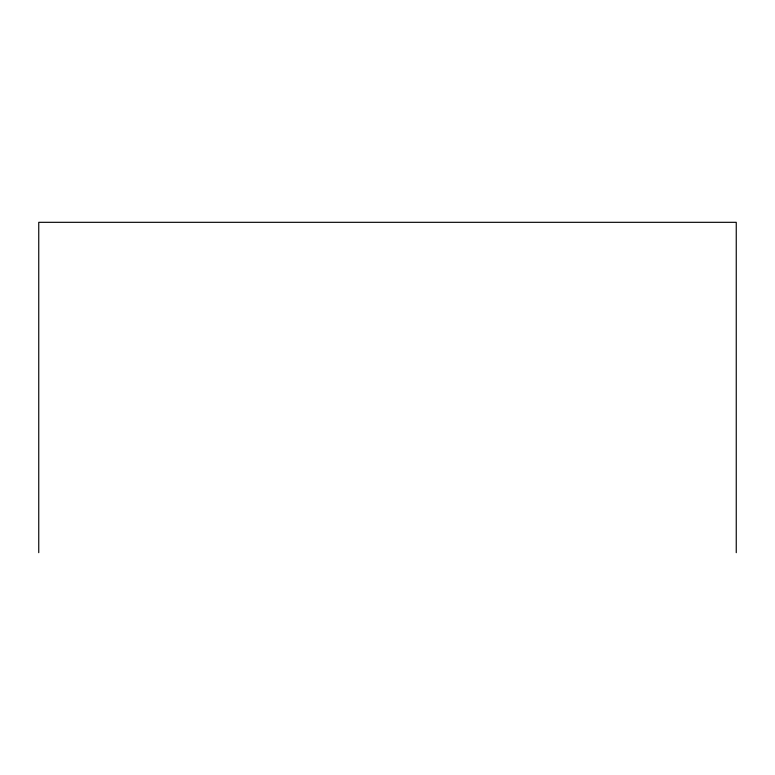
<?xml version="1.0" encoding="UTF-8"?>
<svg xmlns="http://www.w3.org/2000/svg" width="775" height="775" viewBox="0 0 775 775"><rect width="100%" height="100%" fill="white"/><g stroke="black" fill="none" stroke-linecap="round" stroke-linejoin="round"><path stroke-width="1.16" d="M736.25 552.682L736.25 222.318L38.75 222.318L38.75 552.682"/></g></svg>
